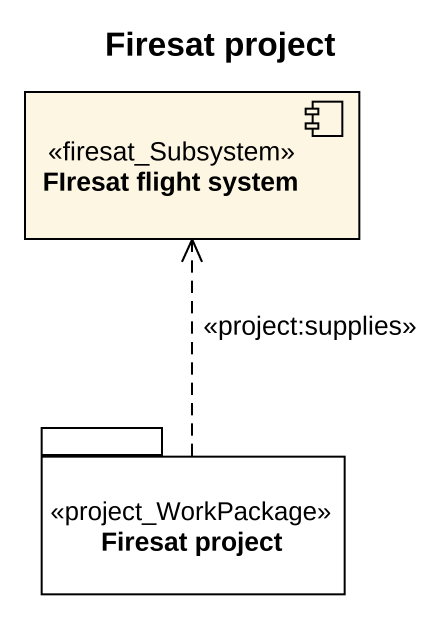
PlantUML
@startuml
title Firesat project
component "FIresat flight system" as FIresat_flight_system <<firesat_Subsystem>>
package "Firesat project" as Firesat_project <<project_WorkPackage>> {
}
Firesat_project .up.> FIresat_flight_system : <<project:supplies>>
@enduml
